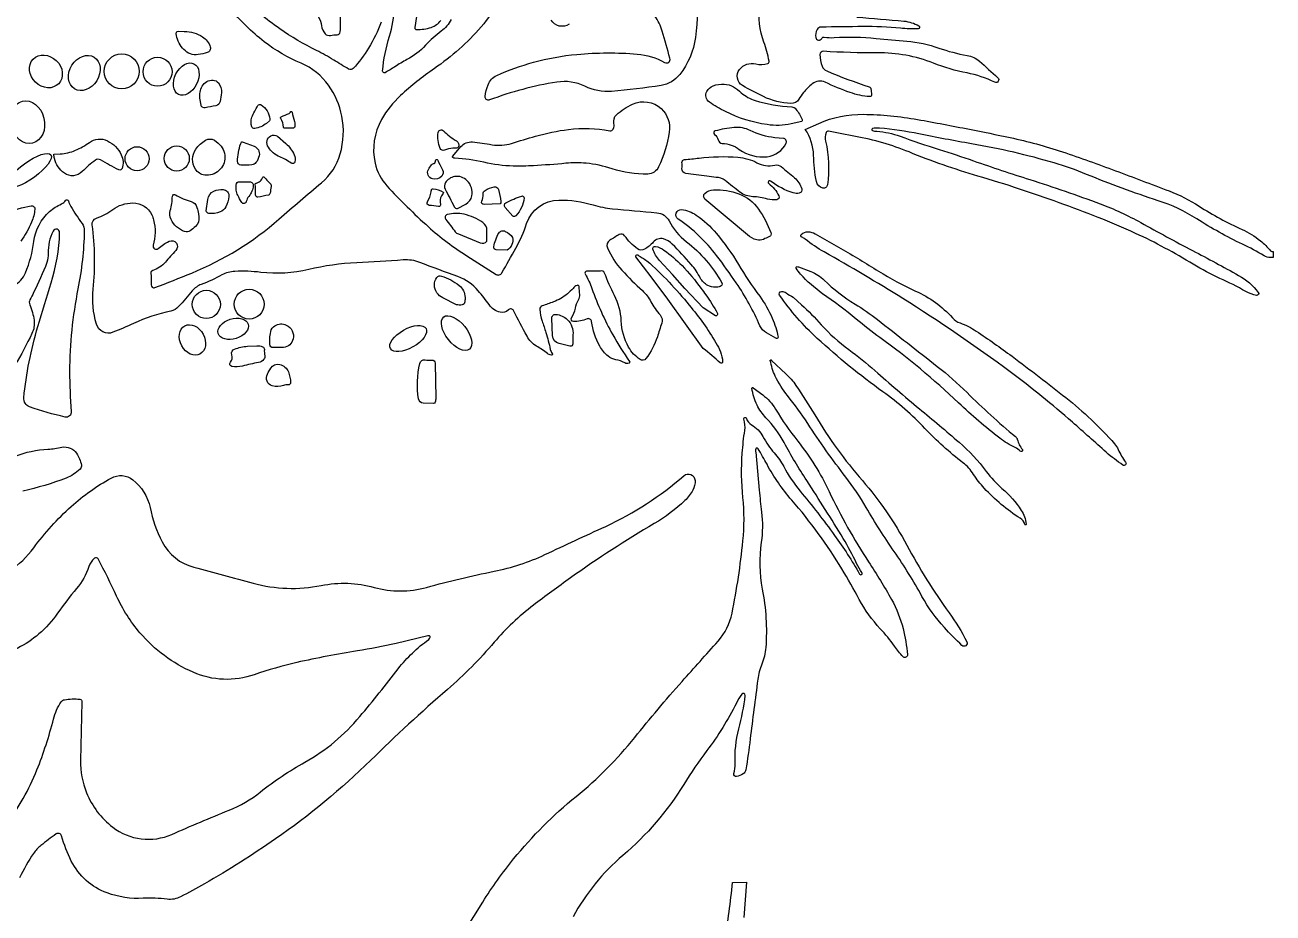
# Model space of a CAD drawing. Header units: millimetres. Extents: x 4131 to 16294, y 1859 to 7086.
# Drawn here: x 7865 to 9808, y 4465 to 5848 of the extents above; entities that cross this region are included whole.
import ezdxf

# ---------------------------------------------------------------- set-up
doc = ezdxf.new("R2010")
doc.units = ezdxf.units.MM

msp = doc.modelspace()

# ---------------------------------------------------------------- linework, layer by layer
at = {"color": 0}
for points in [[(8485.8, 5899.4, 0.074207), (8471.9, 5844, 0.434103), (8474.4, 5841.1, 0.091093), (8497.4, 5844.5, 0.145877), (8512.2, 5855.2, -0.133142)], [(8910.5, 5909.1, -0.056179), (8908.8, 5828.9, -0.134265), (8884.3, 5771, -0.189245), (8855.6, 5754.1, -0.018277), (8778.2, 5744.8, -0.135644), (8736.7, 5752.7, 0.155406), (8692.9, 5759.2, 0.049833), (8588.1, 5731.4, -0.571061), (8581.3, 5736.8, -0.050022), (8585.9, 5755.1, -0.203841), (8599.3, 5769.5, -0.038572), (8656.7, 5790.1, -0.043506), (8724.3, 5802.4, -0.044158), (8818.3, 5802.9, -0.109367), (8860.9, 5789.7, 0.674597), (8869.2, 5796.3, -0.000781), (8856.9, 5838.7, 0.083967), (8845.8, 5861.9, 0.195761)], [(8602.9, 5886.4, -0.06172), (8575.2, 5845.3, -0.062615), (8502.2, 5780.3, 0.035712), (8449.5, 5738.2, 0.07691), (8420.1, 5701.1, 0.186581), (8409.8, 5633, 0.131645), (8428.2, 5597.8, 0.024063), (8492.9, 5534, 0.042888), (8552.9, 5488.8, -0.002668), (8598.5, 5459.8, 0.430479), (8607.3, 5462, 0.001573), (8629.1, 5500.8, 0.046938), (8645.9, 5538.9, -0.319026), (8696.1, 5575.6, -0.078256), (8749.5, 5568, 0.051452), (8779.5, 5562.1, 0.001221), (8848.8, 5555.8, -0.257845), (8867.8, 5543, 0.110533), (8894.7, 5510.7, -0.101901), (8949.9, 5446.6, -0.477503), (8947.6, 5441, -0.072236), (8940.2, 5439.8, -0.121494), (8927.9, 5442.7, -0.15703), (8916.4, 5454.3, 0.059077), (8902.3, 5475.3, 0.020092), (8872.8, 5507, 0.127441), (8859, 5515, 0.292832), (8843.2, 5510.2, -0.089236), (8829.4, 5498.9, -0.291036), (8818.7, 5499.6, -0.084371), (8798.6, 5520, 0.389283), (8790.2, 5521.9, 0.008052), (8775.5, 5513, 0.371986), (8771.8, 5501.1, 0.082953), (8794.4, 5466.2, 0.022439), (8826.2, 5434.5, -0.088125), (8839.5, 5417.1, 0.064779), (8853.7, 5396.8, -0.27181), (8856.4, 5383.7, 0.00204), (8849.5, 5362.7, -0.08286), (8831.8, 5328.7, -0.399114), (8822.6, 5327.2, -0.117653), (8804.8, 5346.6, -0.116656), (8793.3, 5387.4, 0.109024), (8782.7, 5427, -0.032626), (8767.4, 5461.9, 0.422569), (8761, 5464.8), (8739.3, 5464.6, 0.577366), (8737, 5460.5, -0.04961), (8747.6, 5437.8, 0.044798), (8780.2, 5365.6, 0.023427), (8806.1, 5324.3, -0.46476), (8805.4, 5321.6, -0.248839), (8798.7, 5321.9, 0.093845), (8784.9, 5327, -0.132077), (8772.9, 5332.4, -0.092943), (8759.8, 5348.1, -0.095914), (8747, 5386.5, 0.497263), (8740.1, 5390.5, -0.111048), (8718.9, 5386.5, -0.576306), (8715.8, 5392.4, 0.08542), (8721.8, 5407, -0.076357), (8726.9, 5420.1, 0.15514), (8728.7, 5428.6, 0.000411), (8727.6, 5441, 0.518774), (8724.5, 5442.7, 0.098477), (8718.2, 5438.1, -0.032671), (8709.5, 5429.7, -0.087097), (8687.7, 5417, -0.00553), (8670.2, 5410.8, 0.341181), (8666.5, 5405.3, 0.060361), (8670.1, 5387.2, -0.002814), (8675.9, 5369.3, -0.024061), (8682.8, 5343, 0.122325), (8685.8, 5336.8, -0.669344), (8684.4, 5334.1, -0.145886), (8678.2, 5336.7, 0.036113), (8661.1, 5348.3, -0.139791), (8646.5, 5363.6, -0.00157), (8625.6, 5403.4, 0.517105), (8617.5, 5404.5, -0.275225), (8604.8, 5400.8, -0.174338), (8587.4, 5412.7, 0.019092), (8570.5, 5434.3, 0.131522), (8539, 5456.3, -0.005431), (8479.5, 5478.5, 0.110936), (8453.8, 5482.3, -0.00696), (8381.3, 5477.9, 0.047629), (8306.5, 5467.3, -0.089878), (8231.8, 5463, 0.042112), (8191.4, 5464.5, 0.11468), (8171.4, 5458.9, -0.037537), (8139.2, 5444.2, 0.131061), (8125.2, 5434.3, -0.008524), (8103.8, 5409.6, -0.158536), (8091.7, 5402.6, 0.054671), (8033.8, 5383.4, -0.013298), (8001.6, 5369.6, -0.440988), (7975.9, 5382.2, -0.097319), (7970.9, 5436.9, 0.059015), (7969.3, 5536.8, -0.362479), (7976.1, 5547.6, 0.082622), (8001.2, 5560.6, -0.160711), (8032.4, 5571.1, -0.290815), (8062.3, 5552.3, -0.050001), (8065, 5544.7, -0.132732), (8064.3, 5505.1, 0.756181), (8072.3, 5500.1, -0.070458), (8089, 5511.4, -0.837821), (8099.6, 5496.9, 0.015785), (8083.3, 5478.8, -0.142262), (8063.5, 5465.7, 0.350077), (8060.7, 5461.5, -0.03213), (8061, 5443.5, 0.542179), (8067, 5439.2, 0.004778), (8124.3, 5461.9, 0.082853), (8260.2, 5545.9, -0.005377), (8326.6, 5602.6, 0.150104), (8355.6, 5647.3, 0.11871), (8358.1, 5706.2, 0.104865), (8337.5, 5754.2, 0.141957), (8294.9, 5788.5, -0.067696), (8237.3, 5822.1, -0.05405), (8184, 5874, -0.070438)], [(8528.6, 5856.5, -0.109572), (8512.9, 5838.6, 0.050928), (8488.5, 5816.6, -0.089595), (8459.6, 5794.3, 0.02745), (8440.7, 5783.1, -0.01902), (8425.6, 5773.9, -0.602953), (8421.6, 5776.5, -0.053761), (8432.3, 5830.5, 0.065138), (8440.2, 5876.4, -0.008567)], [(9160.4, 5860.5, 0.000414), (9233.5, 5854.2, -0.113225), (9256.8, 5846.7, -0.748243), (9255.7, 5842.3, -0.033189), (9228, 5843.1, 0.026713), (9169.7, 5845.7, 0.001131), (9104.3, 5844.9, 0.269981), (9098.3, 5841.2, 0.169589), (9096.2, 5828.7, 0.722493), (9105.5, 5827.3, -0.330828), (9109.5, 5829.3, 0.06001), (9125, 5828.5, -0.041804), (9190.4, 5827.2, 0.006023), (9238.1, 5822.9, -0.065382), (9287.9, 5812.3, 0.042651), (9332.1, 5800.8, -0.138503), (9351.1, 5791.7, -0.004441), (9379.8, 5766.1, -0.867811), (9375, 5759, 0.066085), (9331.9, 5773.4, -0.045988), (9279.7, 5788.6, 0.096146), (9192.1, 5804.9, -0.017935), (9108.2, 5807.2, 0.426765), (9102.8, 5802.3, 0.102341), (9106.3, 5783.8, 0.197973), (9113.3, 5776.6, 0.021112), (9179.4, 5751.8, -0.289998), (9182.1, 5748.6, -0.001714), (9183.2, 5739.5, -0.471432), (9180.3, 5736.6, -0.06719), (9149.8, 5743, -0.023429), (9110.8, 5759, 0.287632), (9090.8, 5756.5, 0.052096), (9077.1, 5742.8, 0.033634), (9069.9, 5732.5, -0.275386), (9057.6, 5725.9, -0.099272), (9014.6, 5736.7, -0.021181), (8982.2, 5753.8, -0.456792), (8977.5, 5779, -0.29545), (9002.7, 5787.5, 0.145688), (9021.4, 5788.2, 0.377772), (9023.6, 5792, 0.033292), (9015.5, 5821.2, -0.106313), (9008.2, 5879.6, 0.518444)], [(8419.5, 5852.4, -0.044311), (8399.7, 5812.2, -0.049268), (8375.9, 5780.6, -0.354715), (8368.6, 5779.5, -0.005623), (8345.5, 5793.6, 0.026342), (8318.7, 5808.4, -0.039613), (8261.4, 5842.2, -0.019465), (8230.2, 5865.9, -0.073311)], [(8321.5, 5861.2, -0.102165), (8326.4, 5847, 0.154061), (8332.2, 5834.5, 0.261342), (8340.5, 5831.8, -0.034618), (8350.9, 5833, 0.365695), (8355.4, 5837.3, 0.056055), (8355.5, 5867.1, 0.076127)], [(8712.4, 5849.4, -0.429795), (8684.1, 5855.9, -0.212978)], [(8159.7, 5668.7), (8165.6, 5663.9, -0.225978), (8176, 5642.3, -0.215582), (8166.7, 5621.4, -0.215029), (8144.5, 5614.5, -0.225847), (8130, 5623.7, -0.298761), (8130.6, 5654.6, -0.114191), (8146, 5668.8, -0.270575), (8159.7, 5668.7, -7.011423)], [(7835, 5554.2, -0.07878), (7874.3, 5566.6, -0.491091), (7880, 5561.1, -0.07152), (7874.9, 5541.3, -0.062099), (7857.9, 5511.4, 0.072822)], [(7846.9, 5442.6, 0.186721), (7865.4, 5462.2, 0.065531), (7878.4, 5511.2, -0.181049), (7903, 5557.7, -0.079546), (7921.5, 5569.5, 0.14447), (7927.8, 5574.8, -0.627959), (7932.3, 5574.2, 0.054469), (7936.2, 5565.6, 0.022325), (7953.5, 5538.8, -0.160305), (7956.9, 5527.7, -0.044804), (7947.1, 5437.3, 0.04839), (7934.1, 5308.4, 0.023002), (7936.8, 5246.2, -0.50974), (7927, 5237.7, -0.026582), (7871.9, 5253.5, -0.347702), (7862.8, 5267.8, -0.046947), (7884.6, 5378.6, -0.004096), (7905.4, 5446.7, 0.06836), (7918.6, 5524.7, 0.802579), (7908.3, 5527.3, 0.129036), (7900.8, 5492.6, -0.100873), (7898.6, 5478.3, -0.028916), (7878.1, 5431.6, -0.0002), (7872.2, 5420.2, 0.225841), (7872, 5412.5, -0.070616), (7878.8, 5388.3, -0.145996), (7875.5, 5367.7, -0.021544), (7849.1, 5318.1, -0.397889)], [(8535.6, 4415.5), (8577.5, 4482.4, -0.030847), (8625.7, 4549.7, -0.051307), (8723, 4646.9, 0.052906), (8814.2, 4738.7, -0.012807), (8888, 4825.9, -0.000456), (8944.1, 4888.7, 0.133697), (8965.9, 4932.2, 0.024609), (8982.8, 5044.8, 0.049907), (8982.8, 5112.3, -0.042502), (8981.8, 5181.5, -0.019669), (8985.7, 5217, 0.114705), (8984.3, 5234.2, -1.039813), (8988.6, 5235.4, 0.212512), (8996, 5225.6, -0.147999), (9014, 5207.2, 0.062923), (9031.5, 5181.9, -0.061229), (9046.3, 5160.7, 0.051686), (9071.8, 5122.5, -0.015898), (9125.6, 5053.4, -0.028053), (9164.5, 4993.2, 1.041786), (9168.2, 4995.5, -0.038717), (9159.9, 5009.8, 0.025304), (9139.1, 5048.5, 0.008235), (9082.1, 5138.8, -0.01993), (9046.9, 5197.8, 0.065464), (9018.6, 5236.7, -0.074632), (9004.8, 5256.4, -0.085713), (8996.9, 5282.6, -0.838306), (8998.5, 5283.1, -3.492453), (8998.5, 5283.1), (9013.6, 5272.1, -0.099619), (9033.5, 5250.2, 0.033452), (9068.2, 5200.1, -0.057987), (9117.1, 5121.7, 0.035148), (9178.6, 5012.2, -0.018878), (9214.2, 4953.6, -0.06417), (9232.2, 4908.3, -0.040705), (9239.1, 4867.7, -0.719737), (9232, 4864.6, -0.029376), (9218.8, 4881.1, 0.034321), (9196.8, 4908, -0.065048), (9164, 4953.6, 0.01222), (9136.9, 5001.1, 0.043228), (9058.8, 5108.4, -0.055673), (9020.3, 5164.1, 0.014249), (9006.4, 5188.4, 0.613483), (9002.9, 5188.2, 0.204722), (9003, 5182.9), (9008.3, 5123.7, 0.008373), (9011.8, 5089.8, -0.06705), (9011.3, 5042.7, 0.084846), (9013, 4969.8, -0.066877), (9018.4, 4879, -0.079143), (9012.2, 4852.7, 0.064705), (9006, 4829.3, 0.002321), (8994.1, 4736.4, -0.008842), (8987.4, 4688.6, -0.211585), (8983, 4681.9, -0.094667), (8972.9, 4677.8, -0.565951), (8968.6, 4682.5, 0.081008), (8970.6, 4698.1, -0.072801), (8976.5, 4752.3, 0.033492), (8986.4, 4804.1, 0.783687), (8981, 4806.2, 0.034171), (8972.6, 4792.1, -0.045031), (8926.7, 4718.3, 0.023846), (8890.7, 4665.7, -0.078631), (8795.9, 4555.2, 0.092428), (8718.2, 4459.3, -0.066146)], [(7849.1, 5176.9, -0.076497), (7900.4, 5187.7, 0.039809), (7921.9, 5190.6, -0.309983), (7945, 5181.2, -0.095446), (7952.5, 5163, -0.256432), (7950.5, 5156.6, -0.10131), (7928.7, 5142.7, -0.034464), (7861.3, 5122.2, 0.006497)], [(7794.3, 4974.9, 0.160475), (7878.3, 5034.3, -0.050486), (7936.6, 5098.4, -0.056597), (7998.8, 5142.7, -0.300187), (8032.5, 5140.1, -0.178799), (8059.4, 5096.9, 0.069014), (8078.4, 5043.2, 0.21279), (8127.8, 5003.8, -0.004012), (8219.9, 4979.1, 0.118256), (8325.8, 4975.4, -0.118284), (8408.4, 4972.5, 0.135986), (8490.1, 4972.5, -0.018718), (8595.2, 4997.5, 0.061092), (8674.4, 5023.5, -0.002013), (8769.1, 5067.5, 0.071543), (8890.9, 5146.4, -0.622887), (8908.2, 5139.1, -0.140139), (8904.9, 5123.9, -0.07861), (8892.4, 5107.7, -0.057651), (8844.7, 5071.8, 0.023159), (8714.3, 4987.2, 0.006398), (8656.4, 4944.6, 0.054704), (8595.4, 4887, -0.038244), (8522.7, 4813.6, 0.015712), (8403.1, 4703.3, -0.042569), (8255, 4580.9, -0.020863), (8144.3, 4510.8, -0.013435), (8106.8, 4490.6, -0.148714), (8086.2, 4486.9, 0.043296), (8048.8, 4488.3, -0.100472), (7992.4, 4496.7, -0.192338), (7936.8, 4546.4, -0.043486), (7921.5, 4585.5, 0.512197), (7913, 4588.5, 0.018316), (7889.3, 4570.5, 0.071797), (7878, 4558.3, 0.041605), (7856.3, 4520.2, -0.058053)], [(7834.7, 4603, 0.069107), (7883.2, 4688.2, 0.031936), (7909.1, 4767.4, -0.082577), (7921, 4794.3, -0.208343), (7926.1, 4797.6, -0.071889), (7950.1, 4798.2, -0.427371), (7953.1, 4794.3), (7951.3, 4702.9, 0.100826), (7960.5, 4652.7, 0.133966), (8001.2, 4599.2, 0.273669), (8093.3, 4587.9, -0.007012), (8182.6, 4625.6, 0.071195), (8231.1, 4653.8, -0.039991), (8300.7, 4700.4, 0.091792), (8386.2, 4771.3, 0.008781), (8446.1, 4845.8, -0.072328), (8493.4, 4891.3, 0.19741), (8495.6, 4894.7, 0.659705), (8492.3, 4896.8), (8442.5, 4885.3, -0.017191), (8382.4, 4873.6, 0.015891), (8288, 4855.5, 0.028187), (8221.7, 4836.5, -0.188974), (8126.6, 4840.2, -0.11343), (8043.7, 4901.8, -0.069497), (8007.4, 4958.7, 0.016833), (7978.5, 5016.8, 0.473717), (7972.9, 5017.8, 0.142809), (7964.1, 5004.8, -0.100098), (7945, 4970.5, 0.025175), (7915.4, 4932.1, -0.064538), (7886.3, 4899.9, -0.118326), (7816.1, 4864.2, -0.068998)], [(8954.3, 4421.9, 0.015898), (8966.7, 4512.9, 0.535163), (8966.7, 4512.9), (8988.4, 4513.3), (8984.3, 4458.4, 0.061057)]]:
    msp.add_lwpolyline(points, format="xyb", dxfattribs=at)
for points in [[(8103.5, 5838.4), (8112.8, 5838.2, -0.135457), (8141, 5829.7, -0.178955), (8153.2, 5813.9, -0.414579), (8148.6, 5805.2, -0.039052), (8134.4, 5802, -0.245104), (8112.1, 5809.8, -0.135213), (8100.4, 5832, -0.132838), (8100.7, 5836.8, -0.395555), (8103.5, 5838.4, 14.69858)], [(8138.8, 5723.4), (8137.2, 5734.1, -0.167754), (8140.6, 5752.9, -0.287508), (8157.6, 5762.2, -0.207107), (8165.8, 5758, -0.202302), (8170.5, 5742.6, -0.017683), (8168.5, 5729.1, -0.307664), (8162.1, 5722.5, 0.001422), (8145.4, 5719.1, -0.415507), (8138.8, 5723.4, 0.454416)], [(9074.3, 5697.7), (9057.8, 5694.1, -0.089901), (9020.4, 5693, -0.078883), (8955.6, 5713.3, -0.035237), (8930.6, 5728.1, -0.381478), (8926.6, 5744.7, -0.185073), (8936.6, 5753.5, -0.097802), (8953.6, 5756.1, -0.126959), (8968.2, 5751.7, -0.045707), (8980.3, 5742.7, 0.107859), (9001.8, 5730.6, 0.062336), (9058.8, 5720.5, -0.219174), (9065.3, 5717.1, -0.057884), (9075.1, 5700.8, -0.342949), (9074.3, 5697.7, -0.826265)], [(8245.3, 5698.7), (8240.8, 5695, -0.131224), (8222.4, 5686.9, -0.355044), (8218, 5689.5, -0.18646), (8218.1, 5704.4, -0.044247), (8227.5, 5722.8, -0.430035), (8232.6, 5723.9, -0.208804), (8246.1, 5701.8, -0.188138), (8245.3, 5698.7, -0.831763)], [(8530.9, 5643.7), (8543.6, 5658.8, -0.24781), (8561.4, 5666, -0.018528), (8592, 5661.8, 0.120539), (8622.5, 5663.8, -0.006645), (8659.8, 5675, -0.038709), (8711.1, 5685.5, -0.077303), (8775.4, 5683.6, 0.324181), (8780.8, 5686.2, 0.190294), (8781.9, 5695, -0.278442), (8785.9, 5708.2, -0.076063), (8811, 5724.9, -0.302974), (8855.5, 5717.9, -0.251086), (8868.1, 5681.4, -0.070239), (8851.5, 5627.2, -0.283907), (8834.5, 5616.1, -0.086614), (8778.9, 5624.3, 0.056103), (8738.5, 5632.8, 0.047833), (8707.1, 5632.8, -0.01045), (8656.5, 5629, -0.019715), (8625.2, 5628.5, -0.050696), (8579.1, 5634.3, 0.04455), (8533.9, 5640.6, -0.146923), (8530.9, 5641.7, -0.515141), (8530.9, 5643.7, 2.012164)], [(8282.8, 5687.5), (8275.2, 5687.7, 0.017924), (8268.7, 5687.5, -0.418821), (8267.3, 5688.8, 0.134697), (8263, 5702.7, -0.432691), (8263.5, 5704.9, -0.049682), (8276, 5710.3, 0.281308), (8277.9, 5712.5, -0.829575), (8280.6, 5712.6, 0.01715), (8284.3, 5697.8, -0.097985), (8284.9, 5690.3, -0.262629), (8282.8, 5687.5, -0.489939)], [(9808.4, 5485.9), (9804.4, 5485.9, -0.136476), (9794.4, 5488.7, 0.024567), (9760.8, 5506.8, -0.031263), (9689.6, 5546.3, 0.06466), (9629.5, 5574.6, -0.02053), (9518.1, 5615.6, 0.027192), (9467.5, 5633.4, 0.013843), (9404.7, 5649.9, 0.014529), (9338.8, 5663.2, -0.006845), (9256.9, 5678.5, 0.026055), (9195.7, 5687.5, 0.071401), (9184.7, 5687, 0.766859), (9184.5, 5684, 0.065304), (9191.2, 5682.6, -0.068424), (9227.7, 5674.9, 0.010529), (9288.3, 5654.4, -0.007829), (9341.9, 5636.7, 0.006923), (9429.7, 5607.5, -0.012311), (9539, 5569.8, -0.037696), (9602.5, 5540.4, 0.006451), (9683.1, 5497, -0.006816), (9754.9, 5458.2, -0.103395), (9785.5, 5431.6, -0.678795), (9782.9, 5427.2, -0.088196), (9766, 5433.2, 0.024058), (9725.8, 5453.6, -0.03222), (9684.2, 5475.5, 0.028759), (9594.4, 5523.7, 0.015545), (9535.9, 5548.6, 0.013055), (9413.7, 5592.7, 0.009233), (9348.5, 5613, -0.026577), (9241.6, 5650.4, 0.053465), (9158, 5674.7, -0.006556), (9116.1, 5682.7, 0.373044), (9112.4, 5680.6, 0.142235), (9111.6, 5667.2, -0.090177), (9114.3, 5599.2, -0.423711), (9107.5, 5594.2, -0.311783), (9097.2, 5604.3, -0.041309), (9092.8, 5645.2, 0.144275), (9079.8, 5685.6), (9100.8, 5694.9, -0.108195), (9170.5, 5709.1, -0.040434), (9254.8, 5701, -0.004527), (9335.5, 5685.8, -0.003566), (9398.9, 5672.9, -0.028566), (9480.6, 5650.6, -0.008893), (9563, 5621.3, -0.001599), (9646.5, 5589.7, -0.05189), (9693.2, 5566.1, 0.038102), (9760.1, 5529.9, -0.067066), (9788.8, 5512.1, -0.041479), (9804.6, 5496.7, 0.26538), (9808.4, 5495.4)], [(8257.8, 5675.2), (8270.9, 5663.6, -0.104108), (8284, 5646.1, -0.167645), (8285.1, 5635.2, -0.53326), (8279.2, 5633, 0.056608), (8261.4, 5642.9, -0.156316), (8243.7, 5657.9, -0.182408), (8241.7, 5667.6, -0.523174), (8257.8, 5675.2, -20.952662)], [(8536.6, 5656.5), (8531, 5656.3, 0.101655), (8518.2, 5653.2, -0.425356), (8511.2, 5655.9, -0.139339), (8508.1, 5680.8, -0.609707), (8516.2, 5683.5, 0.054034), (8536.5, 5667.7, -0.356915), (8539.7, 5658.2, -0.368218), (8536.6, 5656.5, -0.290167)], [(9045.8, 5671.3), (9032.5, 5672.7, -0.090101), (8994.3, 5683.8, 0.141566), (8969.1, 5688.5, 0.040385), (8939.6, 5683.1, 0.640069), (8938.6, 5677.8, -0.191302), (8944.2, 5669.4, 0.338198), (8950.7, 5663.8, -0.142955), (8977.1, 5654.5, 0.186042), (9020.6, 5643.1, 0.263206), (9050.2, 5664.5, 0.552734), (9045.8, 5671.3, -0.381696)], [(7909.7, 5646.9), (7919.3, 5647.4, 0.085877), (7943.2, 5653, 0.057849), (7964.9, 5665.4, -0.280061), (7993, 5667.8, -0.167058), (8014.6, 5646, -0.195954), (8015.9, 5624.7, -0.450038), (8011, 5622.6, -0.02429), (7982.3, 5638.1, 0.304146), (7974.4, 5637.7, 0.036969), (7953.7, 5619.8, -0.363403), (7926.1, 5617.3, -0.182383), (7910.5, 5640.1, -0.066816), (7909.7, 5646.9, 0.274165)], [(8204.2, 5665.9), (8221.4, 5659.5, -0.375381), (8229.4, 5644.6, -0.110028), (8224.3, 5633.9, -0.204687), (8217.9, 5630.3, -0.042589), (8200.8, 5630, -0.397182), (8195.7, 5635.5, -0.082262), (8200.6, 5663.4, -0.038212), (8201.7, 5665.9, -0.423873), (8203, 5666.3), (8204.2, 5665.9)], [(8508.3, 5635.6), (8510.6, 5631, 0.00024), (8515.1, 5622.4, -0.320216), (8513.6, 5612.5, -0.273478), (8499.3, 5608.5, -0.48531), (8493, 5623.3, -0.046783), (8497.8, 5630.4, -0.192585), (8501.9, 5632.6, 0.349813), (8503.7, 5634.4, -0.031211), (8504.2, 5637.4, -0.706946), (8507.6, 5637.8, -0.06462), (8508.3, 5635.6, -1.963469)], [(8941.1, 5610.8), (8926.5, 5612.8, 0.00365), (8893.7, 5617.1, -0.404783), (8887.8, 5624.5, 0.037488), (8887.9, 5634.2, -0.409533), (8891.8, 5638.6, 0.011264), (8914.6, 5640.9, -0.05024), (8975, 5642.2, -0.100199), (9004.6, 5633.7, 0.174204), (9032.4, 5629.9, -0.223001), (9042.3, 5627.6, -0.012224), (9063.1, 5610.4, -0.141123), (9074.5, 5592.9, -0.438051), (9070.6, 5586.3, -0.130739), (9061.3, 5586.7, -0.085235), (9025.6, 5605.1, 1.01484), (9022.9, 5601.4, -0.133545), (9038.8, 5582, -0.504563), (9035.5, 5576.1, -0.102169), (9021, 5577.2, 0.063476), (8998.2, 5580.8, -0.156056), (8978.2, 5587.9, -0.011518), (8955.1, 5606.2, 0.190557), (8941.1, 5610.8, -0.538604)], [(8196.6, 5603.8), (8214.6, 5604, -0.437493), (8220.1, 5598.1, -0.160611), (8213.2, 5581.3, 0.126108), (8209.3, 5573.2, -0.685058), (8202.1, 5572, -0.016889), (8196, 5583, -0.095839), (8193.7, 5591.1, -0.0556), (8194, 5601.1, -0.321236), (8196.6, 5603.8, 2.901411)], [(8225.4, 5602.1), (8229.4, 5604, 0.232981), (8234.3, 5610.1, -0.647201), (8237.8, 5610.9, 0.061002), (8245.5, 5602.6, -0.257157), (8247.8, 5596.9, 0.005166), (8246.5, 5586.5, -0.310921), (8243.7, 5583.4, -0.030593), (8227.4, 5580.2, -0.454788), (8223.8, 5583.4, 0.024598), (8223.1, 5600.3, -0.29327), (8223.6, 5601.3, -0.048636), (8225.4, 5602.1, 1.912529)], [(8538.2, 5562.6), (8551, 5569.3, 0.232135), (8560.6, 5582.2, 0.242007), (8553.4, 5605.7, 0.250932), (8533.6, 5612, 0.198564), (8519.5, 5602.9, 0.281272), (8519, 5592.6, -0.008435), (8533.1, 5565.2, 0.335842), (8538.2, 5562.6, 1.996572)], [(8134.8, 5553.9), (8135.5, 5549.6, -0.252338), (8130.1, 5534.4, -0.030567), (8122, 5527.8, -0.241007), (8113.3, 5526.5, -0.202289), (8092.1, 5545.5, -0.180696), (8090.9, 5559.4, 0.061901), (8094.2, 5581.4, -0.576529), (8098.8, 5583.9, 0.0711), (8123.5, 5573.3, -0.274018), (8132.5, 5564.2, -0.009623), (8134.8, 5553.9, -3.070638)], [(8146.9, 5558.8), (8149.4, 5576.3, -0.250123), (8158.9, 5589.4, -0.133005), (8173.1, 5592, -0.423686), (8182.3, 5580.9, -0.090237), (8177.5, 5565, -0.188821), (8168.4, 5557, -0.112451), (8151.2, 5554.7, -0.348344), (8146.9, 5558.8, 0.295924)], [(8515.3, 5585.5), (8513.5, 5582.3, 0.203833), (8511.7, 5568.9, -0.540284), (8508.8, 5565.6, 0.009502), (8494.2, 5567.3, -0.551476), (8491.3, 5572.9, 0.092345), (8497.1, 5588.2, 0.014896), (8497.5, 5591, -0.41831), (8500.3, 5593.2, -0.093389), (8515.9, 5588.1, -0.771659), (8515.3, 5585.5, -0.330303)], [(8604.9, 5569.7), (8579.6, 5568.6, -0.555325), (8576.1, 5573.8, 0.122692), (8578.1, 5585, -0.286877), (8581.1, 5590.6, -0.080889), (8595.6, 5596.1, -0.404921), (8602.2, 5591.9, -0.019931), (8605.9, 5573.3, -0.21368), (8604.9, 5569.7, -0.88789)], [(8624.3, 5550.5), (8612.4, 5564.2, -0.483225), (8613.7, 5571.3, -0.040561), (8638.2, 5581.8, -0.546145), (8641.9, 5578.8, -0.162639), (8629.3, 5551.2, -0.352271), (8624.3, 5550.5, -0.038823)], [(8990.1, 5521.6), (8923.7, 5577.2, -0.459212), (8923.6, 5586, -0.169868), (8937.1, 5591.5, -0.102224), (8976.6, 5585.3, -0.154081), (9007, 5561.5, -0.056358), (9026.4, 5525.1, -0.421603), (9023.3, 5518.2, 0.029955), (9014.6, 5514.4, -0.189618), (9004.4, 5513.4, -0.12013), (8990.1, 5521.6, 0.067862)], [(9034, 5360.6), (9019.5, 5368.6, -0.167599), (9009.2, 5379.8, 0.047656), (8972.5, 5446.5, 0.012697), (8941.9, 5489.1, 0.081763), (8882, 5546, -0.777135), (8887.2, 5560.6, -0.129439), (8910.1, 5552.2, -0.064822), (8941.4, 5523.5, -0.040559), (8975.7, 5475.4, 0.02497), (9008.9, 5425.7, -0.057653), (9028.6, 5391.5, -0.054598), (9037.6, 5362.3, -0.781354), (9034, 5360.6, 0.221652)], [(8539.6, 5523), (8573.7, 5509, 0.32774), (8584.1, 5511.6), (8584.1, 5528.5, 0.248801), (8577.8, 5540.5, 0.092489), (8548.4, 5553.4, 0.124417), (8522.4, 5552.9, 0.535005), (8519.9, 5545.5, -0.005666), (8534.8, 5526, 0.18487), (8539.6, 5523, 2.770141)], [(8615.5, 5497.6), (8598.4, 5498.2, -0.463214), (8594.7, 5502.9, -0.080932), (8602.7, 5524.2, -0.419711), (8612.6, 5526.8, -0.165657), (8623.8, 5517.4, -0.331628)], [(9095.5, 5523.1), (9135.2, 5500.3, -0.009755), (9194.1, 5464.8, 0.034524), (9251.8, 5433.9, -0.103483), (9309, 5392.3, 0.122293), (9321, 5384.2, -0.059263), (9346.1, 5371.5, -0.013631), (9401.9, 5332.3, -0.007639), (9485.7, 5267.9, -0.043428), (9561.6, 5196.2, -0.077556), (9567.3, 5187.3, 0.055313), (9578.9, 5167.3, -0.843661), (9574.6, 5162.8, -0.033413), (9548.8, 5182.8, 0.001767), (9496, 5229.6, 0.020352), (9398.9, 5308.1, 0.020324), (9231.9, 5422.1, 0.011845), (9109.2, 5494.8, -0.041939), (9079.8, 5514.6, 0.080628), (9074.6, 5517.6, -0.564147), (9073.7, 5522.1, -0.186596), (9084.1, 5526.1, -0.123237), (9095.5, 5523.1, 21.590151)], [(8939.9, 5395.1), (8921, 5407.9), (8892.4, 5437.6), (8873.3, 5459.9), (8853, 5481.7, -0.105644), (8842.6, 5499, -0.59266), (8846.8, 5503.5, -0.093413), (8859.8, 5497.6, -0.046292), (8888, 5473.5, -0.038443), (8917.6, 5438.1, 0.00315), (8924.9, 5428, -0.036466), (8943, 5399.1, -0.642836), (8939.9, 5395.1, -0.499298)], [(8921, 5344.4), (8866.1, 5421.4), (8839.8, 5456), (8816.2, 5487.1, -0.849083), (8819, 5490.1, 0.015741), (8833.3, 5481.1, -0.104956), (8833.3, 5481.1, -0.041495), (8899.2, 5411.8, -0.045414), (8940.6, 5353.1, 0.019247), (8940.6, 5353.1, -0.137974), (8951.2, 5323.8, -0.677584), (8947.6, 5322, 0.018625), (8921, 5344.4, -0.138726)], [(9069.4, 5471.5), (9088.4, 5464.4, -0.106217), (9109.3, 5451, 0.060332), (9157.4, 5413.7, -0.031645), (9192.3, 5389.6, 0.000634), (9285.5, 5316.6, -0.029521), (9331.9, 5275.7, 0.022267), (9407.4, 5207.2, -0.155507), (9410.1, 5203, 0.100672), (9418, 5187.1, -0.966093), (9414.8, 5184.5, 0.105219), (9406.7, 5190.4, -0.059322), (9382.8, 5204.7, -0.0259), (9318.7, 5259.7, 0.03361), (9196.2, 5361.4, -0.016393), (9159.3, 5390, 0.021034), (9106.9, 5429.8, -0.058671), (9072.6, 5460.2, -0.036353), (9065.6, 5469.3, -0.650551), (9067.3, 5471.9, -0.0237), (9069.4, 5471.5, -42.037032)], [(8536.7, 5412.6), (8515.5, 5423.1, -0.266776), (8502.2, 5443, -0.192489), (8506.1, 5455.2, -0.311942), (8513.5, 5457.3, -0.08242), (8540.6, 5442.7, -0.227458), (8550, 5423.9, -0.026575), (8549.8, 5417.3, -0.330591), (8545.5, 5412.4, -0.113108), (8536.7, 5412.6, -0.260624)], [(9061.3, 5424.1), (9073.9, 5412.6, -0.026418), (9104.9, 5381.4, 0.053624), (9147.6, 5342.7, -0.024432), (9188.4, 5310, 0.009327), (9257.8, 5250.6, -0.006789), (9319.5, 5198.4, -0.053556), (9361.8, 5152.9, 0.054903), (9386.3, 5126.6, -0.069691), (9416.4, 5092.4, -0.118832), (9424, 5071.1, -0.896088), (9421.9, 5070.6, 0.169207), (9414.6, 5080, -0.06317), (9358.7, 5126.9, -0.044379), (9342.1, 5148.4, 0.086454), (9325.4, 5166.6, -0.03871), (9266.3, 5220, 0.047633), (9200.9, 5277, -0.030491), (9098.5, 5360.2, -0.05565), (9040, 5427.4, -0.590152), (9042.9, 5433.3, -0.174018), (9050.1, 5431.1, 0.044845), (9061.3, 5424.1, -19.654458)], [(8686.1, 5364.5), (8685, 5391.3, -0.451557), (8691.5, 5397.6, -0.178034), (8709.5, 5389.2, -0.218279), (8718.1, 5365.7, 0.034327), (8717.9, 5351.7, -0.51256), (8713.4, 5348, 0.011292), (8696.6, 5352.2, -0.331295), (8686.1, 5364.5, 0.279588)], [(8267.4, 5345.9), (8249.1, 5346.1, -0.370112), (8246.4, 5348.6, -0.089176), (8247.3, 5370.7, -0.203204), (8253.9, 5379.9, -0.250506), (8271.5, 5381, -0.350345), (8282.3, 5359.3, -0.324327), (8267.4, 5345.9, -0.5107)], [(8211, 5347.8), (8225.8, 5348.7, -0.115938), (8234.8, 5347.2, -0.316211), (8237.4, 5342.9, 0.062275), (8238.1, 5333.2, -0.223065), (8236.7, 5327.6, -0.176937), (8228.5, 5322.7, 0.019329), (8203.4, 5317, -0.118208), (8186.9, 5316.5, -0.570861), (8184.6, 5323, 0.268335), (8186.9, 5334.8, -0.411235), (8191, 5343.6, -0.071918), (8211, 5347.8, 1.997775)], [(8500.7, 5258.7), (8484.6, 5259.4, -0.358051), (8477.5, 5265.8, -0.095594), (8479.5, 5321.2, -0.39491), (8487.7, 5326.7, 0.074389), (8498.4, 5326.5, -0.487572), (8503.3, 5321.7), (8504.3, 5267, -0.073666), (8503.6, 5261, -0.328816), (8500.7, 5258.7, -0.351745)], [(9027.3, 5325.9), (9049.7, 5305.2, -0.057086), (9065.4, 5286.9, -0.013838), (9094.7, 5240.9, 0.043256), (9168.8, 5138.7, -0.055582), (9238.1, 5038.1, 0.033999), (9303.9, 4933, -0.040672), (9331.5, 4887.6, -0.842744), (9323.9, 4882, -0.015867), (9296.5, 4910, -0.059792), (9261.7, 4958.4, 0.025981), (9218.3, 5028.5, -0.020928), (9174.8, 5097, 0.034515), (9143.1, 5144.1, -0.021692), (9083.7, 5227.8, 0.026213), (9052.3, 5271, -0.058727), (9033.2, 5301.4, -0.066099), (9025.4, 5325.6, -1.020815), (9027.3, 5325.9, -2.204054)], [(8243.6, 5307), (8247.6, 5313.7, -0.324549), (8261.3, 5319.6, -0.245598), (8274.9, 5308.1, -0.096071), (8278.2, 5291.3, -0.437506), (8274.5, 5287.9, 0.111996), (8267.1, 5286.8, -0.169681), (8249.8, 5286.2, -0.473097), (8242.2, 5304.7, -0.013936), (8243.6, 5307, 0.822039)]]:
    msp.add_lwpolyline(points, format="xyb", close=True, dxfattribs=at)
for centre, radius in [((8015.3, 5775.8), 27.3), ((8071.1, 5775.4), 22.6), ((8039.2, 5639.9), 18.7), ((8101, 5640.3), 19.5), ((8147, 5413.1), 21.9), ((8213.8, 5413.4), 23.2)]:
    msp.add_circle(centre, radius, dxfattribs=at)
for centre, major_axis, ratio in [((7897.2, 5775.8), (-19.9, 19.1), 0.848537), ((7957, 5773.4), (-15.2, -24.7), 0.787514), ((8115.8, 5763.9), (12, 23.9), 0.669952), ((7868.5, 5696.9), (-8, 32.7), 0.785152), ((7871.6, 5621.7), (33.4, 24.3), 0.313952), ((8125.4, 5357.7), (-11.8, 22), 0.756528), ((8189, 5375), (-23.3, -7.4), 0.63911), ((8536.8, 5368.4), (20, -25.1), 0.508303), ((8461.5, 5359.9), (-27.7, -15.6), 0.472006)]:
    msp.add_ellipse(centre, major_axis=major_axis, ratio=ratio, dxfattribs=at)

doc.saveas('drawing.dxf')
